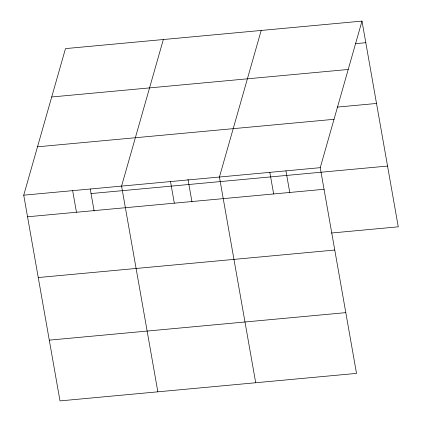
<?xml version="1.0" encoding="UTF-8"?>
<svg xmlns="http://www.w3.org/2000/svg" width="422" height="422" viewBox="0 0 422 422"><rect width="100%" height="100%" fill="white"/><g stroke="black" fill="none" stroke-linecap="round" stroke-linejoin="round"><path stroke-width="0.63" d="M361.997 21.1L320.24 167.676L356.516 373.396L60.003 400.9L23.732 195.18L65.484 48.604L361.997 21.1L398.268 226.82L331.497 233.013M163.335 39.526L121.578 186.107L157.854 391.822M261.181 30.453L219.429 177.029L255.7 382.749M355.329 43.677L365.805 42.706M51.706 96.976L348.219 69.472M337.241 107.104L376.519 103.464M37.511 146.809L334.018 119.31M23.732 195.18L320.24 167.676M91.046 193.566L387.554 166.062M27.541 216.787L324.054 189.283M38.254 277.544L334.762 250.04M49.29 340.143L345.803 312.639M285.947 170.894L289.819 192.865M269.837 172.355L273.646 193.962M187.985 179.324L191.973 201.938M170.504 181.565L174.312 203.172M90.25 189.045L94.122 211.016M72.653 190.644L76.466 212.25"/></g></svg>
